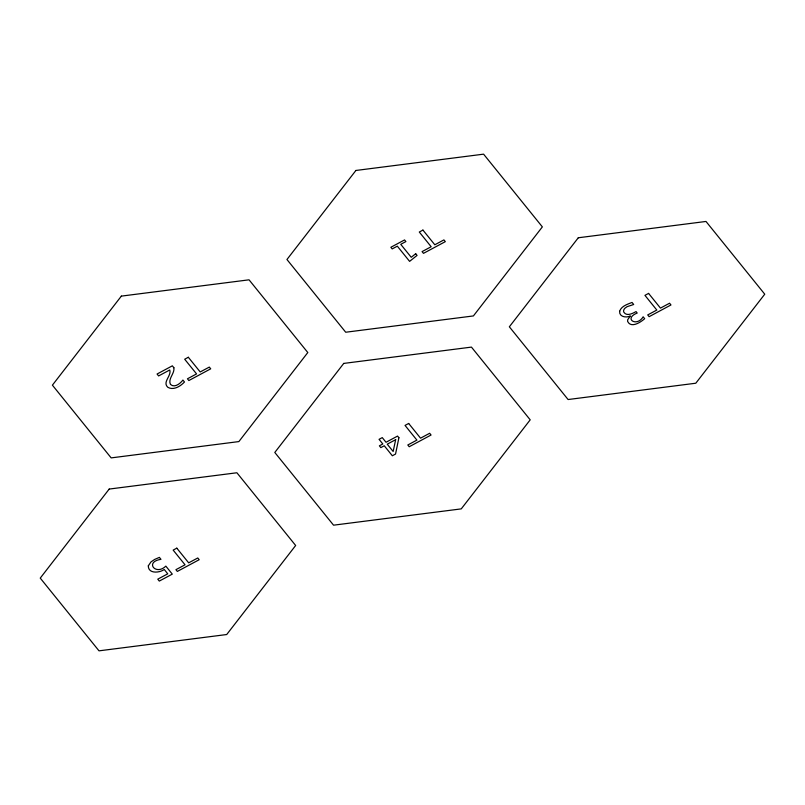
<?xml version="1.0" encoding="UTF-8"?>
<svg xmlns="http://www.w3.org/2000/svg" width="805" height="805" viewBox="0 0 805 805"><rect width="100%" height="100%" fill="white"/><g stroke="black" fill="none" stroke-linecap="round" stroke-linejoin="round"><path stroke-width="1.21" d="M173.89 367.754C174.826 373.691 167.722 378.692 170.469 384.398C174.534 388.292 180.36 383.492 182.916 380.061L184.476 381.993C180.471 386.269 173.588 390.646 167.812 387.296C162.107 382.063 171.707 375.965 169.764 369.968L158.615 375.935L157.066 374.013L172.34 365.832L173.89 367.754M619.639 311.253C618.995 316.969 626.471 318.076 630.375 315.922L627.689 319.726L627.608 321.396C631.13 328.621 640.71 322.211 644.674 318.7L643.135 316.798C636.735 327.544 623.14 318.518 637.208 313.054L636.02 311.585C632.589 313.517 626.572 316.667 623.825 312.159A5.394 3.713 -17.8 0 1 623.634 310.559A5.856 4.035 -17.8 0 1 625.113 308.074L627.145 306.655L633.686 304.491L632.036 302.449C627.447 304.28 621.39 306.031 619.639 311.253M148.311 565.845C148.19 574.015 159.521 572.979 164.25 569.487L167.752 573.824L157.76 579.167L159.299 581.079L172.29 574.126L165.83 566.126C155.697 575.998 144.377 561.759 160.97 559.344L159.39 557.382L154.711 559.405L150.998 561.88L148.311 565.845M398.908 437.729L395.547 454.05L392.337 455.771L384.257 445.769L380.825 447.61L379.386 445.819L382.818 443.988L379.054 439.329L382.264 437.608L386.028 442.267L397.569 436.079L398.908 437.729M395.668 439.661L393.152 451.484L387.245 444.179L395.668 439.661M121.344 296.119L52.406 385.162L111.16 457.894L238.864 441.583L307.802 352.54L249.047 279.818L121.344 296.119M109.198 489.068L40.25 578.111L99.005 650.842L226.708 634.531L295.656 545.488L236.901 472.766L109.198 489.068M355.901 170.469L286.952 259.512L345.707 332.234L473.41 315.932L542.359 226.889L483.594 154.157L355.901 170.469M343.745 363.417L274.797 452.46L333.552 525.182L461.255 508.881L530.203 419.838L471.448 347.106L343.745 363.417M578.292 237.767L509.344 326.8L568.099 399.532L695.802 383.22L764.75 294.187L705.995 221.456L578.292 237.767M415.702 253.726L411.234 257.298L400.749 244.328L405.891 241.57L404.563 239.93L390.858 247.266L392.186 248.916L397.318 246.159L409.604 261.373L417.071 255.416L415.702 253.726M422.937 230.079L419.294 232.031L431.168 246.733L422.072 251.613L423.48 253.354L445.326 241.651L443.917 239.9L434.811 244.78L422.937 230.079M188.33 357.269L184.687 359.221L196.561 373.912L187.454 378.793L188.863 380.534L210.719 368.831L209.31 367.09L200.204 371.96L188.33 357.269M648.588 293.402L644.946 295.355L656.82 310.056L647.713 314.926L649.122 316.677L670.967 304.964L669.559 303.223L660.462 308.104L648.588 293.402M408.678 423.46L405.036 425.412L416.91 440.114L407.803 444.984L409.212 446.735L431.057 435.022L429.649 433.281L420.542 438.162L408.678 423.46M176.798 548.155L173.166 550.107L185.029 564.798L175.933 569.678L177.342 571.419L199.187 559.717L197.778 557.976L188.672 562.846L176.798 548.155"/></g></svg>
